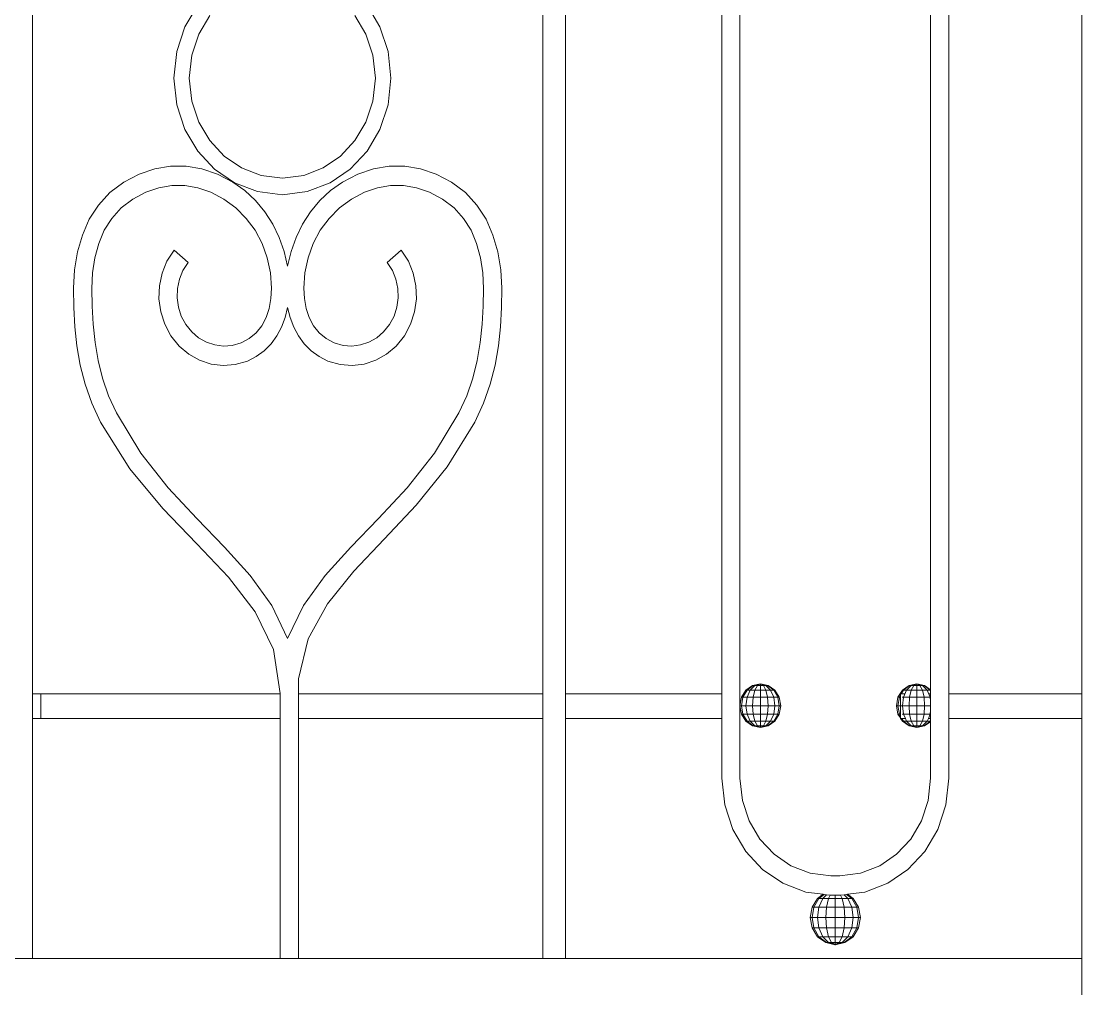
# Model space of a CAD drawing. Header units: millimetres. Extents: x 1832547 to 2001569, y -558009 to -417808.
# Drawn here: x 1915155.5 to 1915597.5, y -523486.2 to -523083.2 of the extents above; entities that cross this region are included whole.
import ezdxf

# ---------------------------------------------------------------- set-up
doc = ezdxf.new("R2010")
doc.units = ezdxf.units.MM
doc.header["$MEASUREMENT"] = 0
doc.layers.add('CA.manh 08', color=8, linetype='CONTINUOUS', lineweight=9)
doc.layers.add('CA_manh 08', color=8, linetype='CONTINUOUS', lineweight=9)

# ---------------------------------------------------------------- blocks, each defined once
blk = doc.blocks.new('wt45t')
at = {"layer": 'CA_manh 08'}
for p, q in [((1918081.02, -518573.66), (1918081.02, -518061.39)), ((1918136.44, -518061.39), (1918136.44, -518573.66)), ((1918144.01, -518571.89), (1918144.01, -518062)), ((1918223.46, -518062.36), (1918223.46, -518578.55)), ((1918231.02, -518573.66), (1918231.02, -518061.39)), ((1918296.19, -518061.39), (1918296.19, -518573.66)), ((1918305.65, -518573.66), (1918305.65, -518061.39)), ((1918518.26, -518061.39), (1918518.26, -518573.66)), ((1918373.55, -518295.79), (1918378.89, -518286.77)), ((1918449.44, -518286.77), (1918454.78, -518295.79)), ((1918383.91, -518291.1), (1918379.33, -518298.83)), ((1918448.99, -518298.83), (1918444.41, -518291.1)), ((1918370.14, -518306.01), (1918373.55, -518295.79)), ((1918379.33, -518298.83), (1918376.41, -518307.6)), ((1918451.91, -518307.6), (1918448.99, -518298.83)), ((1918454.78, -518295.79), (1918458.18, -518306.01)), ((1918368.95, -518317.14), (1918370.14, -518306.01)), ((1918376.41, -518307.6), (1918375.39, -518317.14)), ((1918452.94, -518317.14), (1918451.91, -518307.6)), ((1918458.18, -518306.01), (1918459.38, -518317.14)), ((1918370.14, -518328.27), (1918368.95, -518317.14)), ((1918375.39, -518317.14), (1918376.41, -518326.68)), ((1918451.91, -518326.68), (1918452.94, -518317.14)), ((1918459.38, -518317.14), (1918458.18, -518328.27)), ((1918373.55, -518338.49), (1918370.14, -518328.27)), ((1918376.41, -518326.68), (1918379.33, -518335.45)), ((1918448.99, -518335.45), (1918451.91, -518326.68)), ((1918458.18, -518328.27), (1918454.78, -518338.49)), ((1918378.89, -518347.51), (1918373.55, -518338.49)), ((1918379.33, -518335.45), (1918383.91, -518343.18)), ((1918444.41, -518343.18), (1918448.99, -518335.45)), ((1918454.78, -518338.49), (1918449.44, -518347.51)), ((1918383.91, -518343.18), (1918389.92, -518349.63)), ((1918438.41, -518349.63), (1918444.41, -518343.18)), ((1918385.89, -518355.03), (1918378.89, -518347.51)), ((1918449.44, -518347.51), (1918442.43, -518355.03)), ((1918389.92, -518349.63), (1918397.12, -518354.55)), ((1918431.21, -518354.55), (1918438.41, -518349.63)), ((1918343.68, -518360.47), (1918350.05, -518357.12)), ((1918356.54, -518354.89), (1918350.05, -518357.12)), ((1918363.09, -518353.77), (1918356.54, -518354.89)), ((1918369.68, -518353.77), (1918363.09, -518353.77)), ((1918376.23, -518354.89), (1918369.68, -518353.77)), ((1918382.72, -518357.12), (1918376.23, -518354.89)), ((1918389.09, -518360.47), (1918382.72, -518357.12)), ((1918394.29, -518360.77), (1918385.89, -518355.03)), ((1918397.12, -518354.55), (1918405.28, -518357.69)), ((1918423.05, -518357.69), (1918431.21, -518354.55)), ((1918442.43, -518355.03), (1918434.04, -518360.77)), ((1918441.19, -518357.12), (1918434.82, -518360.47)), ((1918447.68, -518354.89), (1918441.19, -518357.12)), ((1918454.24, -518353.77), (1918447.68, -518354.89)), ((1918460.82, -518353.77), (1918454.24, -518353.77)), ((1918467.37, -518354.89), (1918460.82, -518353.77)), ((1918473.86, -518357.12), (1918467.37, -518354.89)), ((1918480.23, -518360.47), (1918473.86, -518357.12)), ((1918343.68, -518360.47), (1918337.9, -518364.84)), ((1918394.06, -518364.02), (1918389.09, -518360.47)), ((1918403.8, -518364.42), (1918394.29, -518360.77)), ((1918405.28, -518357.69), (1918414.16, -518358.79)), ((1918414.16, -518358.79), (1918423.05, -518357.69)), ((1918434.04, -518360.77), (1918424.52, -518364.42)), ((1918434.82, -518360.47), (1918429.85, -518364.02)), ((1918486.02, -518364.84), (1918480.23, -518360.47)), ((1918337.9, -518364.84), (1918333.12, -518370.04)), ((1918347.46, -518367.51), (1918352.81, -518364.69)), ((1918352.81, -518364.69), (1918358.22, -518362.81)), ((1918358.22, -518362.81), (1918363.66, -518361.87)), ((1918363.66, -518361.87), (1918369.12, -518361.87)), ((1918369.12, -518361.87), (1918374.56, -518362.81)), ((1918374.56, -518362.81), (1918379.97, -518364.69)), ((1918379.97, -518364.69), (1918385.31, -518367.51)), ((1918398.51, -518368.16), (1918394.06, -518364.02)), ((1918414.16, -518365.71), (1918403.8, -518364.42)), ((1918424.52, -518364.42), (1918414.16, -518365.71)), ((1918429.85, -518364.02), (1918425.4, -518368.16)), ((1918438.6, -518367.51), (1918443.94, -518364.69)), ((1918443.94, -518364.69), (1918449.35, -518362.81)), ((1918449.35, -518362.81), (1918454.79, -518361.87)), ((1918454.79, -518361.87), (1918460.25, -518361.87)), ((1918460.25, -518361.87), (1918465.69, -518362.81)), ((1918471.1, -518364.69), (1918465.69, -518362.81)), ((1918471.1, -518364.69), (1918476.45, -518367.51)), ((1918490.79, -518370.04), (1918486.02, -518364.84)), ((1918333.12, -518370.04), (1918329.3, -518375.96)), ((1918342.62, -518371.18), (1918347.46, -518367.51)), ((1918385.31, -518367.51), (1918390.31, -518371.18)), ((1918402.42, -518372.83), (1918398.51, -518368.16)), ((1918425.4, -518368.16), (1918421.49, -518372.83)), ((1918433.6, -518371.18), (1918438.6, -518367.51)), ((1918476.45, -518367.51), (1918481.29, -518371.18)), ((1918494.61, -518375.96), (1918490.79, -518370.04)), ((1918338.66, -518375.56), (1918342.62, -518371.18)), ((1918390.31, -518371.18), (1918394.68, -518375.56)), ((1918405.75, -518377.95), (1918402.42, -518372.83)), ((1918421.49, -518372.83), (1918418.17, -518377.95)), ((1918429.23, -518375.56), (1918433.6, -518371.18)), ((1918481.29, -518371.18), (1918485.25, -518375.56)), ((1918329.3, -518375.96), (1918326.4, -518382.5)), ((1918335.54, -518380.54), (1918338.66, -518375.56)), ((1918394.68, -518375.56), (1918398.36, -518380.54)), ((1918408.47, -518383.47), (1918405.75, -518377.95)), ((1918418.17, -518377.95), (1918415.45, -518383.47)), ((1918425.55, -518380.54), (1918429.23, -518375.56)), ((1918485.25, -518375.56), (1918488.37, -518380.54)), ((1918497.52, -518382.5), (1918494.61, -518375.96)), ((1918326.4, -518382.5), (1918324.37, -518389.54)), ((1918333.2, -518386.05), (1918335.54, -518380.54)), ((1918398.36, -518380.54), (1918401.31, -518386.03)), ((1918410.55, -518389.33), (1918408.47, -518383.47)), ((1918415.45, -518383.47), (1918413.37, -518389.33)), ((1918422.6, -518386.03), (1918425.55, -518380.54)), ((1918488.37, -518380.54), (1918490.71, -518386.05)), ((1918499.54, -518389.54), (1918497.52, -518382.5)), ((1918331.59, -518391.98), (1918333.2, -518386.05)), ((1918401.31, -518386.03), (1918403.47, -518391.95)), ((1918420.44, -518391.95), (1918422.6, -518386.03)), ((1918490.71, -518386.05), (1918492.33, -518391.98)), ((1918324.37, -518389.54), (1918323.17, -518396.98)), ((1918330.64, -518398.24), (1918331.59, -518391.98)), ((1918364.6, -518388.75), (1918361.66, -518393.38)), ((1918370.45, -518393.9), (1918364.6, -518388.75)), ((1918403.47, -518391.95), (1918404.8, -518398.2)), ((1918411.96, -518395.45), (1918410.55, -518389.33)), ((1918413.37, -518389.33), (1918411.96, -518395.45)), ((1918419.11, -518398.2), (1918420.44, -518391.95)), ((1918459.32, -518388.75), (1918453.46, -518393.9)), ((1918462.25, -518393.38), (1918459.32, -518388.75)), ((1918492.33, -518391.98), (1918493.27, -518398.24)), ((1918500.74, -518396.98), (1918499.54, -518389.54)), ((1918323.17, -518396.98), (1918322.76, -518404.69)), ((1918361.66, -518393.38), (1918359.63, -518398.41)), ((1918368.32, -518397.26), (1918370.45, -518393.9)), ((1918453.46, -518393.9), (1918455.59, -518397.26)), ((1918464.28, -518398.41), (1918462.25, -518393.38)), ((1918501.15, -518404.69), (1918500.74, -518396.98)), ((1918330.32, -518404.75), (1918330.64, -518398.24)), ((1918359.63, -518398.41), (1918358.52, -518403.7)), ((1918366.03, -518404.73), (1918366.84, -518400.9)), ((1918366.84, -518400.9), (1918368.32, -518397.26)), ((1918404.8, -518398.2), (1918405.25, -518404.68)), ((1918418.66, -518404.68), (1918419.11, -518398.2)), ((1918455.59, -518397.26), (1918457.07, -518400.9)), ((1918457.07, -518400.9), (1918457.88, -518404.73)), ((1918465.39, -518403.7), (1918464.28, -518398.41)), ((1918493.27, -518398.24), (1918493.59, -518404.75)), ((1918322.76, -518404.69), (1918322.85, -518412.71)), ((1918330.43, -518412.18), (1918330.32, -518404.75)), ((1918358.52, -518403.7), (1918358.32, -518409.1)), ((1918365.88, -518408.63), (1918366.03, -518404.73)), ((1918405.25, -518404.68), (1918405, -518409.01)), ((1918418.91, -518409.01), (1918418.66, -518404.68)), ((1918457.88, -518404.73), (1918458.03, -518408.63)), ((1918465.59, -518409.1), (1918465.39, -518403.7)), ((1918493.59, -518404.75), (1918493.48, -518412.18)), ((1918501.06, -518412.71), (1918501.15, -518404.69)), ((1918358.32, -518409.1), (1918359.06, -518414.46)), ((1918366.41, -518412.52), (1918365.88, -518408.63)), ((1918405, -518409.01), (1918404.24, -518413.09)), ((1918419.67, -518413.09), (1918418.91, -518409.01)), ((1918458.03, -518408.63), (1918457.5, -518412.52)), ((1918464.85, -518414.46), (1918465.59, -518409.1)), ((1918322.85, -518412.71), (1918323.28, -518420.71)), ((1918330.85, -518419.69), (1918330.43, -518412.18)), ((1918359.06, -518414.46), (1918360.72, -518419.65)), ((1918367.61, -518416.28), (1918366.41, -518412.52)), ((1918404.24, -518413.09), (1918402.96, -518416.87)), ((1918410.89, -518416.91), (1918411.96, -518412.71)), ((1918411.96, -518412.71), (1918413.02, -518416.91)), ((1918420.95, -518416.87), (1918419.67, -518413.09)), ((1918457.5, -518412.52), (1918456.3, -518416.28)), ((1918463.19, -518419.65), (1918464.85, -518414.46)), ((1918493.48, -518412.18), (1918493.06, -518419.69)), ((1918500.63, -518420.71), (1918501.06, -518412.71)), ((1918369.5, -518419.8), (1918367.61, -518416.28)), ((1918402.96, -518416.87), (1918401.16, -518420.26)), ((1918409.38, -518420.88), (1918410.89, -518416.91)), ((1918413.02, -518416.91), (1918414.53, -518420.88)), ((1918422.75, -518420.26), (1918420.95, -518416.87)), ((1918456.3, -518416.28), (1918454.42, -518419.8)), ((1918323.28, -518420.71), (1918324.14, -518428.7)), ((1918331.67, -518427.22), (1918330.85, -518419.69)), ((1918360.72, -518419.65), (1918363.32, -518424.51)), ((1918371.96, -518422.87), (1918369.5, -518419.8)), ((1918374.85, -518425.33), (1918371.96, -518422.87)), ((1918398.83, -518423.19), (1918395.95, -518425.6)), ((1918401.16, -518420.26), (1918398.83, -518423.19)), ((1918407.42, -518424.54), (1918409.38, -518420.88)), ((1918414.53, -518420.88), (1918416.49, -518424.54)), ((1918425.09, -518423.19), (1918422.75, -518420.26)), ((1918427.96, -518425.6), (1918425.09, -518423.19)), ((1918451.95, -518422.87), (1918449.06, -518425.33)), ((1918454.42, -518419.8), (1918451.95, -518422.87)), ((1918460.59, -518424.51), (1918463.19, -518419.65)), ((1918493.06, -518419.69), (1918492.24, -518427.22)), ((1918499.77, -518428.7), (1918500.63, -518420.71)), ((1918332.97, -518434.72), (1918331.67, -518427.22)), ((1918363.32, -518424.51), (1918366.73, -518428.75)), ((1918378.08, -518427.16), (1918374.85, -518425.33)), ((1918381.55, -518428.3), (1918378.08, -518427.16)), ((1918392.52, -518427.41), (1918388.86, -518428.46)), ((1918395.95, -518425.6), (1918392.52, -518427.41)), ((1918402.17, -518430.74), (1918405.02, -518427.85)), ((1918405.02, -518427.85), (1918407.42, -518424.54)), ((1918416.49, -518424.54), (1918418.89, -518427.85)), ((1918418.89, -518427.85), (1918421.74, -518430.74)), ((1918431.39, -518427.41), (1918427.96, -518425.6)), ((1918435.05, -518428.46), (1918431.39, -518427.41)), ((1918445.83, -518427.16), (1918442.36, -518428.3)), ((1918449.06, -518425.33), (1918445.83, -518427.16)), ((1918457.18, -518428.75), (1918460.59, -518424.51)), ((1918492.24, -518427.22), (1918490.94, -518434.72)), ((1918324.14, -518428.7), (1918325.53, -518436.68)), ((1918366.73, -518428.75), (1918370.74, -518432.15)), ((1918370.74, -518432.15), (1918375.21, -518434.66)), ((1918385.18, -518428.75), (1918381.55, -518428.3)), ((1918388.86, -518428.46), (1918385.18, -518428.75)), ((1918398.89, -518433.16), (1918402.17, -518430.74)), ((1918421.74, -518430.74), (1918425.02, -518433.16)), ((1918438.73, -518428.75), (1918435.05, -518428.46)), ((1918442.36, -518428.3), (1918438.73, -518428.75)), ((1918448.7, -518434.66), (1918453.17, -518432.15)), ((1918453.17, -518432.15), (1918457.18, -518428.75)), ((1918498.38, -518436.68), (1918499.77, -518428.7)), ((1918325.53, -518436.68), (1918327.56, -518444.64)), ((1918334.84, -518442.14), (1918332.97, -518434.72)), ((1918375.21, -518434.66), (1918380.02, -518436.25)), ((1918380.02, -518436.25), (1918385.03, -518436.87)), ((1918385.03, -518436.87), (1918390.12, -518436.48)), ((1918390.12, -518436.48), (1918395.16, -518435.03)), ((1918395.16, -518435.03), (1918398.89, -518433.16)), ((1918425.02, -518433.16), (1918428.75, -518435.03)), ((1918428.75, -518435.03), (1918433.79, -518436.48)), ((1918433.79, -518436.48), (1918438.88, -518436.87)), ((1918438.88, -518436.87), (1918443.9, -518436.25)), ((1918443.9, -518436.25), (1918448.7, -518434.66)), ((1918490.94, -518434.72), (1918489.07, -518442.14)), ((1918496.35, -518444.64), (1918498.38, -518436.68)), ((1918327.56, -518444.64), (1918330.34, -518452.58)), ((1918337.35, -518449.43), (1918334.84, -518442.14)), ((1918489.07, -518442.14), (1918486.56, -518449.43)), ((1918493.57, -518452.58), (1918496.35, -518444.64)), ((1918340.58, -518456.55), (1918337.35, -518449.43)), ((1918486.56, -518449.43), (1918483.33, -518456.55)), ((1918330.34, -518452.58), (1918333.97, -518460.51)), ((1918489.94, -518460.51), (1918493.57, -518452.58)), ((1918350.8, -518473.34), (1918340.58, -518456.55)), ((1918483.33, -518456.55), (1918473.11, -518473.34)), ((1918333.97, -518460.51), (1918345.47, -518479.06)), ((1918477.77, -518479.89), (1918489.94, -518460.51)), ((1918362.2, -518487.79), (1918350.8, -518473.34)), ((1918473.11, -518473.34), (1918461.71, -518487.79)), ((1918345.47, -518479.06), (1918358.43, -518494.97)), ((1918463.96, -518496.39), (1918477.77, -518479.89)), ((1918374.06, -518500.63), (1918362.2, -518487.79)), ((1918461.71, -518487.79), (1918449.85, -518500.63)), ((1918358.43, -518494.97), (1918371.76, -518509.16)), ((1918449.79, -518511.09), (1918463.96, -518496.39)), ((1918385.68, -518512.58), (1918374.06, -518500.63)), ((1918449.85, -518500.63), (1918438.23, -518512.58)), ((1918371.76, -518509.16), (1918384.4, -518522.56)), ((1918436.55, -518525.07), (1918449.79, -518511.09)), ((1918396.34, -518524.39), (1918385.68, -518512.58)), ((1918438.23, -518512.58), (1918427.57, -518524.39)), ((1918384.4, -518522.56), (1918395.29, -518536.11)), ((1918405.34, -518536.79), (1918396.34, -518524.39)), ((1918427.57, -518524.39), (1918418.58, -518536.79)), ((1918425.49, -518539.42), (1918436.55, -518525.07)), ((1918395.29, -518536.11), (1918403.34, -518550.73)), ((1918411.96, -518550.5), (1918405.34, -518536.79)), ((1918418.58, -518536.79), (1918411.96, -518550.5)), ((1918417.9, -518555.21), (1918425.49, -518539.42)), ((1918403.34, -518550.73), (1918407.49, -518567.35)), ((1918415.06, -518573.52), (1918417.9, -518555.21)), ((1918146.5, -518570.1), (1918149.76, -518569.41)), ((1918146.75, -518570.1), (1918149.76, -518569.41)), ((1918147.46, -518570.1), (1918149.76, -518569.41)), ((1918148.51, -518570.1), (1918149.76, -518569.41)), ((1918149.76, -518569.41), (1918149.76, -518570.1)), ((1918153.02, -518570.1), (1918149.76, -518569.41)), ((1918152.77, -518570.1), (1918149.76, -518569.41)), ((1918152.06, -518570.1), (1918149.76, -518569.41)), ((1918151.01, -518570.1), (1918149.76, -518569.41)), ((1918211.69, -518570.1), (1918214.94, -518569.41)), ((1918211.93, -518570.1), (1918214.94, -518569.41)), ((1918212.64, -518570.1), (1918214.94, -518569.41)), ((1918213.7, -518570.1), (1918214.94, -518569.41)), ((1918214.94, -518569.41), (1918214.94, -518570.1)), ((1918218.2, -518570.1), (1918214.94, -518569.41)), ((1918217.95, -518570.1), (1918214.94, -518569.41)), ((1918217.25, -518570.1), (1918214.94, -518569.41)), ((1918216.19, -518570.1), (1918214.94, -518569.41)), ((1918407.49, -518567.35), (1918407.49, -518573.66)), ((1918081.02, -518573.66), (1918136.44, -518573.66)), ((1918081.02, -518573.66), (1918081.02, -518583.82)), ((1918136.44, -518573.66), (1918136.44, -518583.82)), ((1918144.01, -518571.89), (1918146.5, -518570.1)), ((1918144.01, -518572.08), (1918144.01, -518571.89)), ((1918144.2, -518572.08), (1918144.01, -518572.08)), ((1918144.01, -518572.42), (1918144.2, -518572.08)), ((1918144.01, -518572.42), (1918144.01, -518572.08)), ((1918144.01, -518573.66), (1918144.01, -518572.42)), ((1918144.01, -518573.66), (1918144.69, -518573.66)), ((1918144.01, -518575.05), (1918144.01, -518573.66)), ((1918144.2, -518572.08), (1918146.75, -518570.1)), ((1918145.5, -518572.08), (1918144.2, -518572.08)), ((1918144.2, -518575.05), (1918145.5, -518572.08)), ((1918145.5, -518572.08), (1918147.46, -518570.1)), ((1918147.46, -518572.08), (1918145.5, -518572.08)), ((1918146.75, -518570.1), (1918146.5, -518570.1)), ((1918147.46, -518570.1), (1918146.75, -518570.1)), ((1918146.75, -518575.05), (1918147.46, -518572.08)), ((1918148.51, -518570.1), (1918147.46, -518570.1)), ((1918147.46, -518572.08), (1918148.51, -518570.1)), ((1918149.76, -518572.08), (1918147.46, -518572.08)), ((1918149.76, -518570.1), (1918148.51, -518570.1)), ((1918151.01, -518570.1), (1918149.76, -518570.1)), ((1918149.76, -518570.1), (1918149.76, -518572.08)), ((1918152.06, -518572.08), (1918149.76, -518572.08)), ((1918149.76, -518572.08), (1918149.76, -518575.05)), ((1918152.06, -518570.1), (1918151.01, -518570.1)), ((1918152.06, -518572.08), (1918151.01, -518570.1)), ((1918152.77, -518570.1), (1918152.06, -518570.1)), ((1918154.02, -518572.08), (1918152.06, -518570.1)), ((1918154.02, -518572.08), (1918152.06, -518572.08)), ((1918152.77, -518575.05), (1918152.06, -518572.08)), ((1918152.77, -518570.1), (1918153.02, -518570.1)), ((1918155.32, -518572.08), (1918152.77, -518570.1)), ((1918155.78, -518572.08), (1918153.02, -518570.1)), ((1918155.32, -518572.08), (1918154.02, -518572.08)), ((1918155.32, -518575.05), (1918154.02, -518572.08)), ((1918154.83, -518573.66), (1918156.23, -518573.66)), ((1918155.78, -518572.08), (1918155.32, -518572.08)), ((1918156.23, -518573.66), (1918155.32, -518572.08)), ((1918157.62, -518575.05), (1918155.78, -518572.08)), ((1918156.23, -518573.66), (1918156.62, -518573.66)), ((1918156.62, -518573.66), (1918156.62, -518574.34)), ((1918207.08, -518575.05), (1918208.92, -518572.08)), ((1918207.68, -518575.05), (1918209.38, -518572.08)), ((1918208.92, -518572.08), (1918211.69, -518570.1)), ((1918209.38, -518572.08), (1918208.92, -518572.08)), ((1918209.38, -518572.08), (1918211.93, -518570.1)), ((1918210.69, -518572.08), (1918209.38, -518572.08)), ((1918209.38, -518575.05), (1918210.69, -518572.08)), ((1918210.69, -518572.08), (1918212.64, -518570.1)), ((1918212.64, -518572.08), (1918210.69, -518572.08)), ((1918211.93, -518570.1), (1918211.69, -518570.1)), ((1918212.64, -518570.1), (1918211.93, -518570.1)), ((1918211.93, -518575.05), (1918212.64, -518572.08)), ((1918213.7, -518570.1), (1918212.64, -518570.1)), ((1918212.64, -518572.08), (1918213.7, -518570.1)), ((1918214.94, -518572.08), (1918212.64, -518572.08)), ((1918214.94, -518570.1), (1918213.7, -518570.1)), ((1918216.19, -518570.1), (1918214.94, -518570.1)), ((1918214.94, -518570.1), (1918214.94, -518572.08)), ((1918217.25, -518572.08), (1918214.94, -518572.08)), ((1918214.94, -518572.08), (1918214.94, -518575.05)), ((1918217.25, -518570.1), (1918216.19, -518570.1)), ((1918217.25, -518572.08), (1918216.19, -518570.1)), ((1918217.95, -518570.1), (1918217.25, -518570.1)), ((1918219.2, -518572.08), (1918217.25, -518570.1)), ((1918219.2, -518572.08), (1918217.25, -518572.08)), ((1918217.95, -518575.05), (1918217.25, -518572.08)), ((1918217.95, -518570.1), (1918218.2, -518570.1)), ((1918220.51, -518572.08), (1918217.95, -518570.1)), ((1918220.96, -518572.08), (1918218.2, -518570.1)), ((1918220.51, -518572.08), (1918219.2, -518572.08)), ((1918220.51, -518575.05), (1918219.2, -518572.08)), ((1918220.96, -518572.08), (1918220.51, -518572.08)), ((1918222.21, -518575.05), (1918220.51, -518572.08)), ((1918222.81, -518575.05), (1918220.96, -518572.08)), ((1918296.19, -518573.66), (1918231.02, -518573.66)), ((1918231.02, -518583.82), (1918231.02, -518573.66)), ((1918296.19, -518573.66), (1918296.19, -518583.82)), ((1918407.49, -518573.66), (1918305.65, -518573.66)), ((1918305.65, -518583.82), (1918305.65, -518573.66)), ((1918407.49, -518573.66), (1918407.49, -518583.82)), ((1918415.06, -518573.66), (1918415.06, -518573.52)), ((1918514.84, -518573.66), (1918415.06, -518573.66)), ((1918415.06, -518583.82), (1918415.06, -518573.66)), ((1918518.26, -518573.66), (1918514.84, -518573.66)), ((1918514.84, -518573.66), (1918514.84, -518583.82)), ((1918518.26, -518583.82), (1918518.26, -518573.66)), ((1918144.2, -518575.05), (1918144.01, -518575.05)), ((1918144.01, -518576.52), (1918144.2, -518575.05)), ((1918144.01, -518576.52), (1918144.01, -518575.05)), ((1918144.01, -518578.55), (1918144.01, -518576.52)), ((1918146.75, -518575.05), (1918144.2, -518575.05)), ((1918146.5, -518578.55), (1918146.75, -518575.05)), ((1918149.76, -518575.05), (1918146.75, -518575.05)), ((1918152.77, -518575.05), (1918149.76, -518575.05)), ((1918149.76, -518575.05), (1918149.76, -518578.55)), ((1918155.32, -518575.05), (1918152.77, -518575.05)), ((1918153.02, -518578.55), (1918152.77, -518575.05)), ((1918155.85, -518575.05), (1918155.32, -518575.05)), ((1918155.78, -518578.55), (1918155.32, -518575.05)), ((1918157.03, -518575.05), (1918156.62, -518574.34)), ((1918156.62, -518574.34), (1918156.62, -518575.05)), ((1918157.03, -518575.05), (1918156.62, -518575.05)), ((1918156.62, -518575.05), (1918156.62, -518578.55)), ((1918157.62, -518575.05), (1918157.03, -518575.05)), ((1918157.62, -518578.55), (1918157.03, -518575.05)), ((1918158.27, -518578.55), (1918157.62, -518575.05)), ((1918206.43, -518578.55), (1918207.08, -518575.05)), ((1918207.68, -518575.05), (1918207.08, -518575.05)), ((1918207.08, -518578.55), (1918207.68, -518575.05)), ((1918209.38, -518575.05), (1918207.68, -518575.05)), ((1918208.92, -518578.55), (1918209.38, -518575.05)), ((1918211.93, -518575.05), (1918209.38, -518575.05)), ((1918211.69, -518578.55), (1918211.93, -518575.05)), ((1918214.94, -518575.05), (1918211.93, -518575.05)), ((1918217.95, -518575.05), (1918214.94, -518575.05)), ((1918214.94, -518575.05), (1918214.94, -518578.55)), ((1918220.51, -518575.05), (1918217.95, -518575.05)), ((1918218.2, -518578.55), (1918217.95, -518575.05)), ((1918222.21, -518575.05), (1918220.51, -518575.05)), ((1918220.96, -518578.55), (1918220.51, -518575.05)), ((1918222.81, -518575.05), (1918222.21, -518575.05)), ((1918222.81, -518578.55), (1918222.21, -518575.05)), ((1918223.46, -518578.55), (1918222.81, -518575.05)), ((1918146.5, -518578.55), (1918144.01, -518578.55)), ((1918144.01, -518580.58), (1918144.01, -518578.55)), ((1918144.2, -518582.05), (1918144.01, -518580.58)), ((1918144.01, -518582.05), (1918144.01, -518580.58)), ((1918144.2, -518582.05), (1918144.01, -518582.05)), ((1918144.01, -518583.82), (1918144.01, -518582.05)), ((1918146.75, -518582.05), (1918144.2, -518582.05)), ((1918144.95, -518583.82), (1918144.2, -518582.05)), ((1918149.76, -518578.55), (1918146.5, -518578.55)), ((1918146.75, -518582.05), (1918146.5, -518578.55)), ((1918149.76, -518582.05), (1918146.75, -518582.05)), ((1918147.46, -518585.02), (1918146.75, -518582.05)), ((1918153.02, -518578.55), (1918149.76, -518578.55)), ((1918149.76, -518578.55), (1918149.76, -518582.05)), ((1918152.77, -518582.05), (1918149.76, -518582.05)), ((1918149.76, -518582.05), (1918149.76, -518585.02)), ((1918152.06, -518585.02), (1918152.77, -518582.05)), ((1918152.77, -518582.05), (1918153.02, -518578.55)), ((1918155.32, -518582.05), (1918152.77, -518582.05)), ((1918155.78, -518578.55), (1918153.02, -518578.55)), ((1918154.55, -518583.82), (1918155.32, -518582.05)), ((1918155.32, -518582.05), (1918155.78, -518578.55)), ((1918155.85, -518582.05), (1918155.32, -518582.05)), ((1918156.62, -518578.55), (1918155.78, -518578.55)), ((1918157.62, -518578.55), (1918156.62, -518578.55)), ((1918156.62, -518578.55), (1918156.62, -518582.05)), ((1918157.03, -518582.05), (1918156.62, -518582.05)), ((1918156.62, -518583.67), (1918157.62, -518582.05)), ((1918156.62, -518582.76), (1918157.03, -518582.05)), ((1918156.62, -518582.05), (1918156.62, -518582.76)), ((1918156.62, -518582.76), (1918156.62, -518583.67)), ((1918157.03, -518582.05), (1918157.62, -518578.55)), ((1918157.62, -518582.05), (1918157.03, -518582.05)), ((1918158.27, -518578.55), (1918157.62, -518578.55)), ((1918157.62, -518582.05), (1918158.27, -518578.55)), ((1918207.08, -518578.55), (1918206.43, -518578.55)), ((1918207.08, -518582.05), (1918206.43, -518578.55)), ((1918208.92, -518578.55), (1918207.08, -518578.55)), ((1918207.68, -518582.05), (1918207.08, -518578.55)), ((1918207.68, -518582.05), (1918207.08, -518582.05)), ((1918208.92, -518585.02), (1918207.08, -518582.05)), ((1918209.38, -518582.05), (1918207.68, -518582.05)), ((1918209.38, -518585.02), (1918207.68, -518582.05)), ((1918211.69, -518578.55), (1918208.92, -518578.55)), ((1918209.38, -518582.05), (1918208.92, -518578.55)), ((1918211.93, -518582.05), (1918209.38, -518582.05)), ((1918210.69, -518585.02), (1918209.38, -518582.05)), ((1918214.94, -518578.55), (1918211.69, -518578.55)), ((1918211.93, -518582.05), (1918211.69, -518578.55)), ((1918214.94, -518582.05), (1918211.93, -518582.05)), ((1918212.64, -518585.02), (1918211.93, -518582.05)), ((1918218.2, -518578.55), (1918214.94, -518578.55)), ((1918214.94, -518578.55), (1918214.94, -518582.05)), ((1918217.95, -518582.05), (1918214.94, -518582.05)), ((1918214.94, -518582.05), (1918214.94, -518585.02)), ((1918217.25, -518585.02), (1918217.95, -518582.05)), ((1918217.95, -518582.05), (1918218.2, -518578.55)), ((1918220.51, -518582.05), (1918217.95, -518582.05)), ((1918220.96, -518578.55), (1918218.2, -518578.55)), ((1918219.2, -518585.02), (1918220.51, -518582.05)), ((1918220.51, -518582.05), (1918220.96, -518578.55)), ((1918222.21, -518582.05), (1918220.51, -518582.05)), ((1918220.51, -518585.02), (1918222.21, -518582.05)), ((1918222.81, -518578.55), (1918220.96, -518578.55)), ((1918220.96, -518585.02), (1918222.81, -518582.05)), ((1918222.21, -518582.05), (1918222.81, -518578.55)), ((1918222.81, -518582.05), (1918222.21, -518582.05)), ((1918223.46, -518578.55), (1918222.81, -518578.55)), ((1918222.81, -518582.05), (1918223.46, -518578.55)), ((1918223.46, -518578.55), (1918223.46, -518608.69)), ((1918081.02, -518683.82), (1918081.02, -518583.82)), ((1918136.44, -518583.82), (1918081.02, -518583.82)), ((1918136.44, -518583.82), (1918136.44, -518608.73)), ((1918144.95, -518583.82), (1918144.01, -518583.82)), ((1918144.01, -518584.68), (1918144.01, -518583.82)), ((1918144.2, -518585.02), (1918144.01, -518584.68)), ((1918144.01, -518585.02), (1918144.01, -518584.68)), ((1918144.2, -518585.02), (1918144.01, -518585.02)), ((1918144.01, -518585.21), (1918144.01, -518585.02)), ((1918146.5, -518587), (1918144.01, -518585.21)), ((1918144.01, -518608.69), (1918144.01, -518585.21)), ((1918145.5, -518585.02), (1918144.2, -518585.02)), ((1918146.75, -518587), (1918144.2, -518585.02)), ((1918145.5, -518585.02), (1918144.95, -518583.82)), ((1918147.46, -518585.02), (1918145.5, -518585.02)), ((1918147.46, -518587), (1918145.5, -518585.02)), ((1918146.75, -518587), (1918146.5, -518587)), ((1918149.76, -518587.69), (1918146.5, -518587)), ((1918147.46, -518587), (1918146.75, -518587)), ((1918149.76, -518587.69), (1918146.75, -518587)), ((1918149.76, -518585.02), (1918147.46, -518585.02)), ((1918148.51, -518587), (1918147.46, -518585.02)), ((1918148.51, -518587), (1918147.46, -518587)), ((1918149.76, -518587.69), (1918147.46, -518587)), ((1918149.76, -518587), (1918148.51, -518587)), ((1918149.76, -518587.69), (1918148.51, -518587)), ((1918152.06, -518585.02), (1918149.76, -518585.02)), ((1918149.76, -518585.02), (1918149.76, -518587)), ((1918151.01, -518587), (1918149.76, -518587)), ((1918149.76, -518587), (1918149.76, -518587.69)), ((1918149.76, -518587.69), (1918153.02, -518587)), ((1918149.76, -518587.69), (1918152.77, -518587)), ((1918149.76, -518587.69), (1918152.06, -518587)), ((1918149.76, -518587.69), (1918151.01, -518587)), ((1918151.01, -518587), (1918152.06, -518585.02)), ((1918152.06, -518587), (1918151.01, -518587)), ((1918154.02, -518585.02), (1918152.06, -518585.02)), ((1918152.06, -518587), (1918154.02, -518585.02)), ((1918152.77, -518587), (1918152.06, -518587)), ((1918152.77, -518587), (1918155.32, -518585.02)), ((1918153.02, -518587), (1918152.77, -518587)), ((1918153.02, -518587), (1918155.78, -518585.02)), ((1918154.02, -518585.02), (1918154.55, -518583.82)), ((1918155.32, -518585.02), (1918154.02, -518585.02)), ((1918156.01, -518583.82), (1918154.55, -518583.82)), ((1918155.32, -518585.02), (1918156.01, -518583.82)), ((1918155.32, -518585.02), (1918155.78, -518585.02)), ((1918155.78, -518585.02), (1918156.52, -518583.82)), ((1918156.52, -518583.82), (1918156.01, -518583.82)), ((1918156.52, -518583.82), (1918156.62, -518583.82)), ((1918156.62, -518583.82), (1918156.62, -518583.67)), ((1918209.38, -518585.02), (1918208.92, -518585.02)), ((1918211.69, -518587), (1918208.92, -518585.02)), ((1918210.69, -518585.02), (1918209.38, -518585.02)), ((1918211.93, -518587), (1918209.38, -518585.02)), ((1918212.64, -518585.02), (1918210.69, -518585.02)), ((1918212.64, -518587), (1918210.69, -518585.02)), ((1918211.93, -518587), (1918211.69, -518587)), ((1918214.94, -518587.69), (1918211.69, -518587)), ((1918212.64, -518587), (1918211.93, -518587)), ((1918214.94, -518587.69), (1918211.93, -518587)), ((1918214.94, -518585.02), (1918212.64, -518585.02)), ((1918213.7, -518587), (1918212.64, -518585.02)), ((1918213.7, -518587), (1918212.64, -518587)), ((1918214.94, -518587.69), (1918212.64, -518587)), ((1918214.94, -518587), (1918213.7, -518587)), ((1918214.94, -518587.69), (1918213.7, -518587)), ((1918217.25, -518585.02), (1918214.94, -518585.02)), ((1918214.94, -518585.02), (1918214.94, -518587)), ((1918216.19, -518587), (1918214.94, -518587)), ((1918214.94, -518587), (1918214.94, -518587.69)), ((1918214.94, -518587.69), (1918218.2, -518587)), ((1918214.94, -518587.69), (1918217.95, -518587)), ((1918214.94, -518587.69), (1918217.25, -518587)), ((1918214.94, -518587.69), (1918216.19, -518587)), ((1918216.19, -518587), (1918217.25, -518585.02)), ((1918217.25, -518587), (1918216.19, -518587)), ((1918219.2, -518585.02), (1918217.25, -518585.02)), ((1918217.25, -518587), (1918219.2, -518585.02)), ((1918217.95, -518587), (1918217.25, -518587)), ((1918217.95, -518587), (1918220.51, -518585.02)), ((1918218.2, -518587), (1918217.95, -518587)), ((1918218.2, -518587), (1918220.96, -518585.02)), ((1918220.51, -518585.02), (1918219.2, -518585.02)), ((1918220.51, -518585.02), (1918220.96, -518585.02)), ((1918231.02, -518583.82), (1918296.19, -518583.82)), ((1918231.02, -518608.73), (1918231.02, -518583.82)), ((1918296.19, -518583.82), (1918296.19, -518683.82)), ((1918305.65, -518583.82), (1918407.49, -518583.82)), ((1918305.65, -518683.82), (1918305.65, -518583.82)), ((1918407.49, -518683.82), (1918407.49, -518583.82)), ((1918415.06, -518583.82), (1918514.84, -518583.82)), ((1918415.06, -518683.82), (1918415.06, -518583.82)), ((1918514.84, -518583.82), (1918518.26, -518583.82)), ((1918518.26, -518583.82), (1918518.26, -518683.82)), ((1918136.44, -518608.73), (1918137.64, -518619.9)), ((1918145.01, -518618.01), (1918144.01, -518608.69)), ((1918223.46, -518608.69), (1918222.46, -518618.01)), ((1918229.82, -518619.9), (1918231.02, -518608.73)), ((1918147.86, -518626.57), (1918145.01, -518618.01)), ((1918222.46, -518618.01), (1918219.61, -518626.57)), ((1918137.64, -518619.9), (1918141.06, -518630.16)), ((1918226.4, -518630.16), (1918229.82, -518619.9)), ((1918152.33, -518634.12), (1918147.86, -518626.57)), ((1918219.61, -518626.57), (1918215.13, -518634.12)), ((1918141.06, -518630.16), (1918146.42, -518639.22)), ((1918221.04, -518639.22), (1918226.4, -518630.16)), ((1918158.2, -518640.42), (1918152.33, -518634.12)), ((1918215.13, -518634.12), (1918209.27, -518640.42)), ((1918146.42, -518639.22), (1918153.45, -518646.77)), ((1918214.01, -518646.77), (1918221.04, -518639.22)), ((1918165.23, -518645.23), (1918158.2, -518640.42)), ((1918209.27, -518640.42), (1918202.24, -518645.23)), ((1918153.45, -518646.77), (1918161.88, -518652.53)), ((1918173.2, -518648.29), (1918165.23, -518645.23)), ((1918181.87, -518649.37), (1918173.2, -518648.29)), ((1918194.27, -518648.29), (1918185.59, -518649.37)), ((1918202.24, -518645.23), (1918194.27, -518648.29)), ((1918205.58, -518652.53), (1918214.01, -518646.77)), ((1918161.88, -518652.53), (1918171.44, -518656.2)), ((1918185.59, -518649.37), (1918181.87, -518649.37)), ((1918196.03, -518656.2), (1918205.58, -518652.53)), ((1918171.44, -518656.2), (1918178.69, -518657.1)), ((1918176.29, -518658.83), (1918178.69, -518657.1)), ((1918176.86, -518658.83), (1918179.02, -518657.14)), ((1918178.47, -518658.83), (1918180.01, -518657.27)), ((1918178.69, -518657.1), (1918179.02, -518657.14)), ((1918179.02, -518657.14), (1918180.01, -518657.27)), ((1918180.01, -518657.27), (1918181.61, -518657.46)), ((1918180.88, -518658.83), (1918181.61, -518657.46)), ((1918181.61, -518657.46), (1918181.84, -518657.49)), ((1918181.84, -518657.49), (1918183.73, -518657.49)), ((1918183.73, -518657.49), (1918183.73, -518658.83)), ((1918183.73, -518657.49), (1918185.62, -518657.49)), ((1918185.62, -518657.49), (1918185.84, -518657.47)), ((1918185.84, -518657.47), (1918187.45, -518657.27)), ((1918186.57, -518658.83), (1918185.84, -518657.47)), ((1918187.45, -518657.27), (1918188.43, -518657.15)), ((1918188.98, -518658.83), (1918187.45, -518657.27)), ((1918188.43, -518657.15), (1918188.76, -518657.1)), ((1918190.6, -518658.83), (1918188.43, -518657.15)), ((1918188.76, -518657.1), (1918196.03, -518656.2)), ((1918191.16, -518658.83), (1918188.76, -518657.1)), ((1918174.01, -518662.49), (1918176.29, -518658.83)), ((1918174.75, -518662.49), (1918176.86, -518658.83)), ((1918176.86, -518658.83), (1918176.29, -518658.83)), ((1918178.47, -518658.83), (1918176.86, -518658.83)), ((1918176.86, -518662.49), (1918178.47, -518658.83)), ((1918180.88, -518658.83), (1918178.47, -518658.83)), ((1918180.01, -518662.49), (1918180.88, -518658.83)), ((1918183.73, -518658.83), (1918180.88, -518658.83)), ((1918186.57, -518658.83), (1918183.73, -518658.83)), ((1918183.73, -518658.83), (1918183.73, -518662.49)), ((1918188.98, -518658.83), (1918186.57, -518658.83)), ((1918187.44, -518662.49), (1918186.57, -518658.83)), ((1918190.6, -518658.83), (1918188.98, -518658.83)), ((1918190.6, -518662.49), (1918188.98, -518658.83)), ((1918191.16, -518658.83), (1918190.6, -518658.83)), ((1918192.7, -518662.49), (1918190.6, -518658.83)), ((1918193.44, -518662.49), (1918191.16, -518658.83)), ((1918173.21, -518666.82), (1918174.01, -518662.49)), ((1918174.75, -518662.49), (1918174.01, -518662.49)), ((1918174.01, -518666.82), (1918174.75, -518662.49)), ((1918176.86, -518662.49), (1918174.75, -518662.49)), ((1918176.29, -518666.82), (1918176.86, -518662.49)), ((1918180.01, -518662.49), (1918176.86, -518662.49)), ((1918179.7, -518666.82), (1918180.01, -518662.49)), ((1918183.73, -518662.49), (1918180.01, -518662.49)), ((1918187.44, -518662.49), (1918183.73, -518662.49)), ((1918183.73, -518662.49), (1918183.73, -518666.82)), ((1918190.6, -518662.49), (1918187.44, -518662.49)), ((1918187.75, -518666.82), (1918187.44, -518662.49)), ((1918192.7, -518662.49), (1918190.6, -518662.49)), ((1918191.16, -518666.82), (1918190.6, -518662.49)), ((1918193.44, -518662.49), (1918192.7, -518662.49)), ((1918193.44, -518666.82), (1918192.7, -518662.49)), ((1918194.24, -518666.82), (1918193.44, -518662.49)), ((1918174.01, -518666.82), (1918173.21, -518666.82)), ((1918174.01, -518671.14), (1918173.21, -518666.82)), ((1918176.29, -518666.82), (1918174.01, -518666.82)), ((1918174.75, -518671.14), (1918174.01, -518666.82)), ((1918174.75, -518671.14), (1918174.01, -518671.14)), ((1918176.29, -518674.8), (1918174.01, -518671.14)), ((1918176.86, -518671.14), (1918174.75, -518671.14)), ((1918176.86, -518674.8), (1918174.75, -518671.14)), ((1918179.7, -518666.82), (1918176.29, -518666.82)), ((1918176.86, -518671.14), (1918176.29, -518666.82)), ((1918180.01, -518671.14), (1918176.86, -518671.14)), ((1918178.47, -518674.8), (1918176.86, -518671.14)), ((1918183.73, -518666.82), (1918179.7, -518666.82)), ((1918180.01, -518671.14), (1918179.7, -518666.82)), ((1918183.73, -518671.14), (1918180.01, -518671.14)), ((1918180.88, -518674.8), (1918180.01, -518671.14)), ((1918187.75, -518666.82), (1918183.73, -518666.82)), ((1918183.73, -518666.82), (1918183.73, -518671.14)), ((1918187.44, -518671.14), (1918183.73, -518671.14)), ((1918183.73, -518671.14), (1918183.73, -518674.8)), ((1918186.57, -518674.8), (1918187.44, -518671.14)), ((1918187.44, -518671.14), (1918187.75, -518666.82)), ((1918190.6, -518671.14), (1918187.44, -518671.14)), ((1918191.16, -518666.82), (1918187.75, -518666.82)), ((1918188.98, -518674.8), (1918190.6, -518671.14)), ((1918190.6, -518671.14), (1918191.16, -518666.82)), ((1918192.7, -518671.14), (1918190.6, -518671.14)), ((1918190.6, -518674.8), (1918192.7, -518671.14)), ((1918193.44, -518666.82), (1918191.16, -518666.82)), ((1918191.16, -518674.8), (1918193.44, -518671.14)), ((1918192.7, -518671.14), (1918193.44, -518666.82)), ((1918193.44, -518671.14), (1918192.7, -518671.14)), ((1918194.24, -518666.82), (1918193.44, -518666.82)), ((1918193.44, -518671.14), (1918194.24, -518666.82)), ((1918176.86, -518674.8), (1918176.29, -518674.8)), ((1918179.7, -518677.25), (1918176.29, -518674.8)), ((1918178.47, -518674.8), (1918176.86, -518674.8)), ((1918180.01, -518677.25), (1918176.86, -518674.8)), ((1918180.88, -518674.8), (1918178.47, -518674.8)), ((1918180.88, -518677.25), (1918178.47, -518674.8)), ((1918183.73, -518674.8), (1918180.88, -518674.8)), ((1918182.19, -518677.25), (1918180.88, -518674.8)), ((1918186.57, -518674.8), (1918183.73, -518674.8)), ((1918183.73, -518674.8), (1918183.73, -518677.25)), ((1918185.27, -518677.25), (1918186.57, -518674.8)), ((1918188.98, -518674.8), (1918186.57, -518674.8)), ((1918186.57, -518677.25), (1918188.98, -518674.8)), ((1918187.44, -518677.25), (1918190.6, -518674.8)), ((1918187.75, -518677.25), (1918191.16, -518674.8)), ((1918190.6, -518674.8), (1918188.98, -518674.8)), ((1918190.6, -518674.8), (1918191.16, -518674.8)), ((1918180.01, -518677.25), (1918179.7, -518677.25)), ((1918183.73, -518678.11), (1918179.7, -518677.25)), ((1918180.88, -518677.25), (1918180.01, -518677.25)), ((1918183.73, -518678.11), (1918180.01, -518677.25)), ((1918182.19, -518677.25), (1918180.88, -518677.25)), ((1918183.73, -518678.11), (1918180.88, -518677.25)), ((1918183.73, -518677.25), (1918182.19, -518677.25)), ((1918183.73, -518678.11), (1918182.19, -518677.25)), ((1918185.27, -518677.25), (1918183.73, -518677.25)), ((1918183.73, -518677.25), (1918183.73, -518678.11)), ((1918183.73, -518678.11), (1918187.75, -518677.25)), ((1918183.73, -518678.11), (1918187.44, -518677.25)), ((1918183.73, -518678.11), (1918186.57, -518677.25)), ((1918183.73, -518678.11), (1918185.27, -518677.25)), ((1918186.57, -518677.25), (1918185.27, -518677.25)), ((1918187.44, -518677.25), (1918186.57, -518677.25)), ((1918187.75, -518677.25), (1918187.44, -518677.25)), ((1918081.02, -518683.82), (1918081.02, -518723.82)), ((1918296.19, -518683.82), (1918081.02, -518683.82)), ((1918305.65, -518683.82), (1918296.19, -518683.82)), ((1918407.49, -518683.82), (1918305.65, -518683.82)), ((1918415.06, -518683.82), (1918407.49, -518683.82)), ((1918518.26, -518683.82), (1918415.06, -518683.82)), ((1918527.72, -518683.82), (1918518.26, -518683.82))]:
    blk.add_line(p, q, dxfattribs=at)

msp = doc.modelspace()

# ---------------------------------------------------------------- block references
at = {"layer": 'CA.manh 08', "xscale": -1}
msp.add_blockref('wt45t', (3833678.48, -4789.76), dxfattribs=at)

doc.saveas('drawing.dxf')
